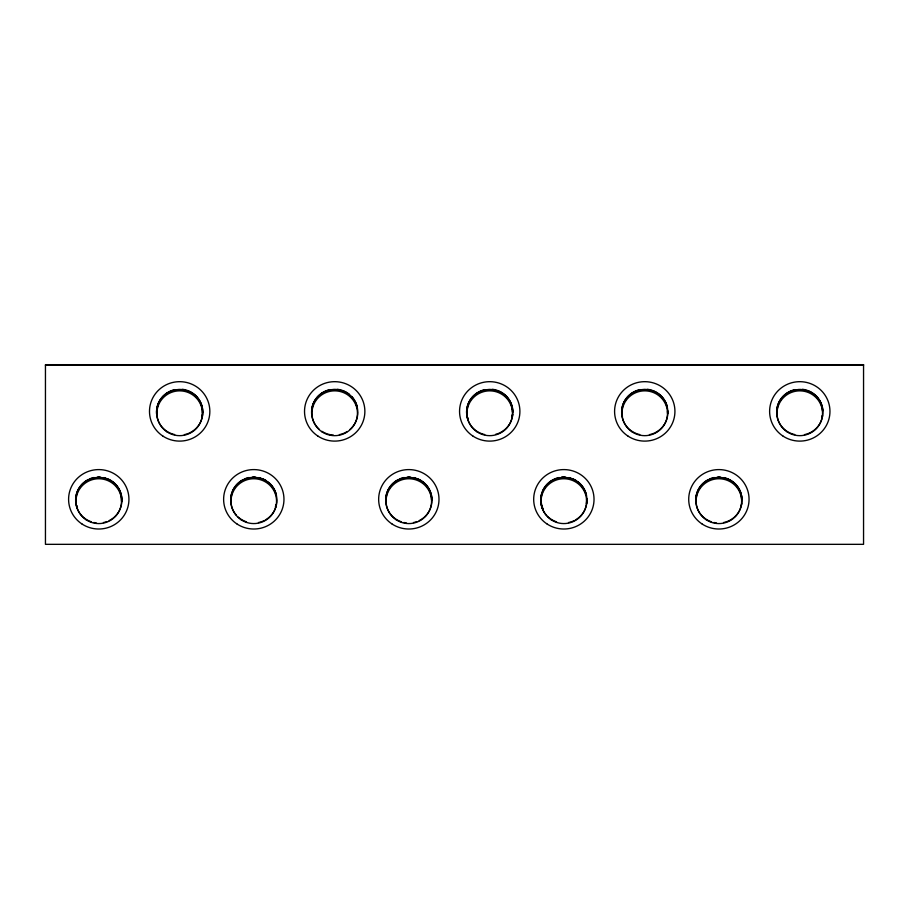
<?xml version="1.0" encoding="UTF-8"?>
<svg xmlns="http://www.w3.org/2000/svg" width="909" height="909" viewBox="0 0 909 909"><rect width="100%" height="100%" fill="white"/><g stroke="black" fill="none" stroke-linecap="round" stroke-linejoin="round"><path stroke-width="1.36" d="M45.45 365.293L863.55 365.293M319.093 429.15A23.123 22.77 0 0 1 318.184 396.404A23.123 22.77 0 0 1 351.442 396.654A23.123 22.77 0 0 1 350.033 429.378M347.136 431.536A23.123 22.77 0 0 1 345.034 432.707M343.943 433.207A23.123 22.77 0 0 1 339.33 434.65M333.308 435.07A23.123 22.77 0 0 1 327.388 433.945M326.251 433.536A23.123 22.77 0 0 1 321.956 431.343M311.98 410.561A22.748 22.407 0 0 1 356.987 407.402M311.617 410.538A23.123 22.77 0 0 1 330.058 389.597M337.273 389.279A23.123 22.77 0 0 1 340.852 389.961M342 390.302A23.123 22.77 0 0 1 349.374 394.313M351.988 396.79A23.123 22.77 0 0 1 354.805 400.676M355.374 401.721A23.123 22.77 0 0 1 357.339 407.334M91.457 521.857A23.123 22.77 0 0 1 78.435 489.417A23.123 22.77 0 0 1 113.136 482.418A23.123 22.77 0 0 1 114.102 517.289M113.182 518.05A23.123 22.77 0 0 1 109.103 520.618M106.887 521.561A23.123 22.77 0 0 1 103.399 522.561M96.184 522.88A23.123 22.77 0 0 1 93.786 522.482M77.458 507.688A22.748 22.407 0 0 1 76.742 505.438M76.117 501.984A22.748 22.407 0 0 1 98.331 477.407A22.748 22.407 0 0 1 121.476 501.154M77.117 507.813A23.123 22.77 0 0 1 76.39 505.529M75.754 502.018A23.123 22.77 0 0 1 88.423 479.441M89.514 478.941A23.123 22.77 0 0 1 94.127 477.509M97.729 477.066A23.123 22.77 0 0 1 100.149 477.077M103.74 477.577A23.123 22.77 0 0 1 106.069 478.214M107.205 478.611A23.123 22.77 0 0 1 121.84 501.177M794.807 434.582A23.123 22.77 0 0 1 780.717 399.471A23.123 22.77 0 0 1 819.043 399.755A23.123 22.77 0 0 1 804.42 434.65M822.225 415.572A22.748 22.407 0 0 1 821.713 417.867M777.172 409.402A22.748 22.407 0 0 1 800.545 389.507A22.748 22.407 0 0 1 822.509 410.902M822.588 415.629A23.123 22.77 0 0 1 822.066 417.97M776.809 409.357A23.123 22.77 0 0 1 795.148 389.597M802.363 389.279A23.123 22.77 0 0 1 805.942 389.961M807.09 390.302A23.123 22.77 0 0 1 822.156 406.175M822.429 407.334A23.123 22.77 0 0 1 822.884 410.879M484.747 434.582A23.123 22.77 0 0 1 469.589 401.153A23.123 22.77 0 0 1 506.472 396.654A23.123 22.77 0 0 1 500.064 432.707M498.973 433.207A23.123 22.77 0 0 1 495.53 434.377M512.335 414.402A22.748 22.407 0 0 1 511.937 416.731M468.419 419.776A22.748 22.407 0 0 1 467.703 417.538M466.999 412.902A22.748 22.407 0 0 1 489.303 389.495A22.748 22.407 0 0 1 512.471 412.072M512.699 414.447A23.123 22.77 0 0 1 512.301 416.811M468.078 419.901A23.123 22.77 0 0 1 467.351 417.617M466.624 412.925A23.123 22.77 0 0 1 485.088 389.597M492.303 389.279A23.123 22.77 0 0 1 495.882 389.961M497.03 390.302A23.123 22.77 0 0 1 512.846 412.084M546.559 515.358A23.123 22.77 0 0 1 549.763 482.202A23.123 22.77 0 0 1 583.124 487.667A23.123 22.77 0 0 1 575.261 520.062M574.193 520.618A23.123 22.77 0 0 1 568.489 522.561M556.547 521.857A23.123 22.77 0 0 1 547.377 516.221M586.578 498.814A22.748 22.407 0 0 1 586.294 503.472M543.003 508.779A22.748 22.407 0 0 1 556.978 478.452A22.748 22.407 0 0 1 586.146 495.314M586.953 498.791A23.123 22.77 0 0 1 586.657 503.541M542.662 508.915A23.123 22.77 0 0 1 541.923 492.61M542.332 491.496A23.123 22.77 0 0 1 559.217 477.509M561.603 477.145A23.123 22.77 0 0 1 565.239 477.077M568.829 477.577A23.123 22.77 0 0 1 571.159 478.214M572.295 478.611A23.123 22.77 0 0 1 576.59 480.804M577.579 481.486A23.123 22.77 0 0 1 586.498 495.246M711.577 521.857A23.123 22.77 0 0 1 698.555 489.417A23.123 22.77 0 0 1 733.256 482.418A23.123 22.77 0 0 1 734.222 517.289M733.302 518.05A23.123 22.77 0 0 1 723.519 522.561M716.303 522.88A23.123 22.77 0 0 1 713.906 522.482M696.271 497.303A22.748 22.407 0 0 1 719.644 477.418A22.748 22.407 0 0 1 741.608 498.814M741.687 503.541A23.123 22.77 0 0 1 741.165 505.87M695.908 497.268A23.123 22.77 0 0 1 708.543 479.441M709.634 478.941A23.123 22.77 0 0 1 714.247 477.509M717.849 477.066A23.123 22.77 0 0 1 720.269 477.077M723.859 477.577A23.123 22.77 0 0 1 741.255 494.087M741.528 495.246A23.123 22.77 0 0 1 741.983 498.791M236.499 515.358A23.123 22.77 0 0 1 239.703 482.202A23.123 22.77 0 0 1 273.064 487.667A23.123 22.77 0 0 1 265.201 520.062M264.133 520.618A23.123 22.77 0 0 1 258.429 522.561M246.487 521.857A23.123 22.77 0 0 1 238.192 517.051M276.006 504.631A22.748 22.407 0 0 1 275.382 506.892M231.079 498.473A22.748 22.407 0 0 1 276.086 495.314M276.37 504.711A23.123 22.77 0 0 1 275.722 507.006M230.716 498.45A23.123 22.77 0 0 1 231.863 492.61M232.272 491.496A23.123 22.77 0 0 1 243.453 479.441M244.544 478.941A23.123 22.77 0 0 1 249.157 477.509M252.759 477.066A23.123 22.77 0 0 1 255.179 477.077M258.77 477.577A23.123 22.77 0 0 1 261.099 478.214M262.235 478.611A23.123 22.77 0 0 1 266.53 480.804M268.473 482.224A23.123 22.77 0 0 1 276.438 495.246M174.687 434.582A23.123 22.77 0 0 1 159.53 401.153A23.123 22.77 0 0 1 196.412 396.654A23.123 22.77 0 0 1 190.004 432.707M188.913 433.207A23.123 22.77 0 0 1 184.3 434.65M202.275 414.402A22.748 22.407 0 0 1 201.878 416.731M157.018 414.084A22.748 22.407 0 0 1 179.232 389.495A22.748 22.407 0 0 1 202.377 413.243M202.639 414.447A23.123 22.77 0 0 1 202.241 416.811M156.655 414.118A23.123 22.77 0 0 1 175.028 389.597M182.243 389.279A23.123 22.77 0 0 1 185.822 389.961M186.97 390.302A23.123 22.77 0 0 1 202.741 413.265M636.311 433.536A23.123 22.77 0 0 1 625.915 399.153A23.123 22.77 0 0 1 662.309 397.54A23.123 22.77 0 0 1 655.094 432.707M654.003 433.207A23.123 22.77 0 0 1 649.39 434.65M639.777 434.582A23.123 22.77 0 0 1 637.448 433.945M622.46 416.39A22.748 22.407 0 0 1 622.108 414.084M622.04 410.561A22.748 22.407 0 0 1 667.047 407.402M667.479 410.902A22.748 22.407 0 0 1 667.467 413.243M622.108 416.47A23.123 22.77 0 0 1 621.745 414.118M621.676 410.538A23.123 22.77 0 0 1 633.346 392.097M634.414 391.54A23.123 22.77 0 0 1 640.118 389.597M647.333 389.279A23.123 22.77 0 0 1 650.912 389.961M652.06 390.302A23.123 22.77 0 0 1 664.865 400.676M665.433 401.721A23.123 22.77 0 0 1 667.399 407.334M667.854 410.879A23.123 22.77 0 0 1 667.831 413.265M401.517 521.857A23.123 22.77 0 0 1 388.495 489.417A23.123 22.77 0 0 1 423.196 482.418A23.123 22.77 0 0 1 424.162 517.289M423.242 518.05A23.123 22.77 0 0 1 419.163 520.618M416.947 521.561A23.123 22.77 0 0 1 413.459 522.561M406.243 522.88A23.123 22.77 0 0 1 403.846 522.482M386.098 500.814A22.748 22.407 0 0 1 408.402 477.407A22.748 22.407 0 0 1 431.57 499.984M385.723 500.825A23.123 22.77 0 0 1 398.483 479.441M399.574 478.941A23.123 22.77 0 0 1 404.187 477.509M407.789 477.066A23.123 22.77 0 0 1 410.209 477.077M413.8 477.577A23.123 22.77 0 0 1 416.129 478.214M417.265 478.611A23.123 22.77 0 0 1 431.945 499.984M863.55 364.668L45.45 364.668L45.45 544.332L863.55 544.332L863.55 364.668M322.161 431.957A22.748 22.407 0 0 0 357.407 414.595A22.748 22.407 0 0 0 324.513 393.222A22.748 22.407 0 0 0 322.161 431.957M318.07 436.195A30.179 29.724 0 0 0 364.816 413.175A30.179 29.724 0 0 0 321.195 384.814A30.179 29.724 0 0 0 318.07 436.195M86.23 519.868A22.748 22.407 0 0 0 121.476 502.507A22.748 22.407 0 0 0 88.582 481.122A22.748 22.407 0 0 0 86.23 519.868M82.14 524.107A30.179 29.724 0 0 0 128.885 501.086A30.179 29.724 0 0 0 85.264 472.725A30.179 29.724 0 0 0 82.14 524.107M787.251 431.957A22.748 22.407 0 0 0 822.497 414.595A22.748 22.407 0 0 0 789.603 393.222A22.748 22.407 0 0 0 787.251 431.957M783.16 436.195A30.179 29.724 0 0 0 829.906 413.175A30.179 29.724 0 0 0 786.285 384.814A30.179 29.724 0 0 0 783.16 436.195M477.191 431.957A22.748 22.407 0 0 0 512.437 414.595A22.748 22.407 0 0 0 479.543 393.222A22.748 22.407 0 0 0 477.191 431.957M473.1 436.195A30.179 29.724 0 0 0 519.846 413.175A30.179 29.724 0 0 0 476.225 384.814A30.179 29.724 0 0 0 473.1 436.195M551.32 519.868A22.748 22.407 0 0 0 586.566 502.507A22.748 22.407 0 0 0 553.672 481.122A22.748 22.407 0 0 0 551.32 519.868M547.229 524.107A30.179 29.724 0 0 0 593.975 501.086A30.179 29.724 0 0 0 550.354 472.725A30.179 29.724 0 0 0 547.229 524.107M706.35 519.868A22.748 22.407 0 0 0 741.596 502.507A22.748 22.407 0 0 0 708.702 481.122A22.748 22.407 0 0 0 706.35 519.868M702.259 524.107A30.179 29.724 0 0 0 749.005 501.086A30.179 29.724 0 0 0 705.384 472.725A30.179 29.724 0 0 0 702.259 524.107M241.26 519.868A22.748 22.407 0 0 0 276.506 502.507A22.748 22.407 0 0 0 243.612 481.122A22.748 22.407 0 0 0 241.26 519.868M237.169 524.107A30.179 29.724 0 0 0 283.915 501.086A30.179 29.724 0 0 0 240.294 472.725A30.179 29.724 0 0 0 237.169 524.107M167.131 431.957A22.748 22.407 0 0 0 202.377 414.595A22.748 22.407 0 0 0 169.483 393.222A22.748 22.407 0 0 0 167.131 431.957M163.041 436.195A30.179 29.724 0 0 0 209.786 413.175A30.179 29.724 0 0 0 166.165 384.814A30.179 29.724 0 0 0 163.041 436.195M632.221 431.957A22.748 22.407 0 0 0 667.467 414.595A22.748 22.407 0 0 0 634.573 393.222A22.748 22.407 0 0 0 632.221 431.957M628.13 436.195A30.179 29.724 0 0 0 674.876 413.175A30.179 29.724 0 0 0 631.255 384.814A30.179 29.724 0 0 0 628.13 436.195M396.29 519.868A22.748 22.407 0 0 0 431.536 502.507A22.748 22.407 0 0 0 398.642 481.122A22.748 22.407 0 0 0 396.29 519.868M392.199 524.107A30.179 29.724 0 0 0 438.945 501.086A30.179 29.724 0 0 0 395.324 472.725A30.179 29.724 0 0 0 392.199 524.107"/></g></svg>
